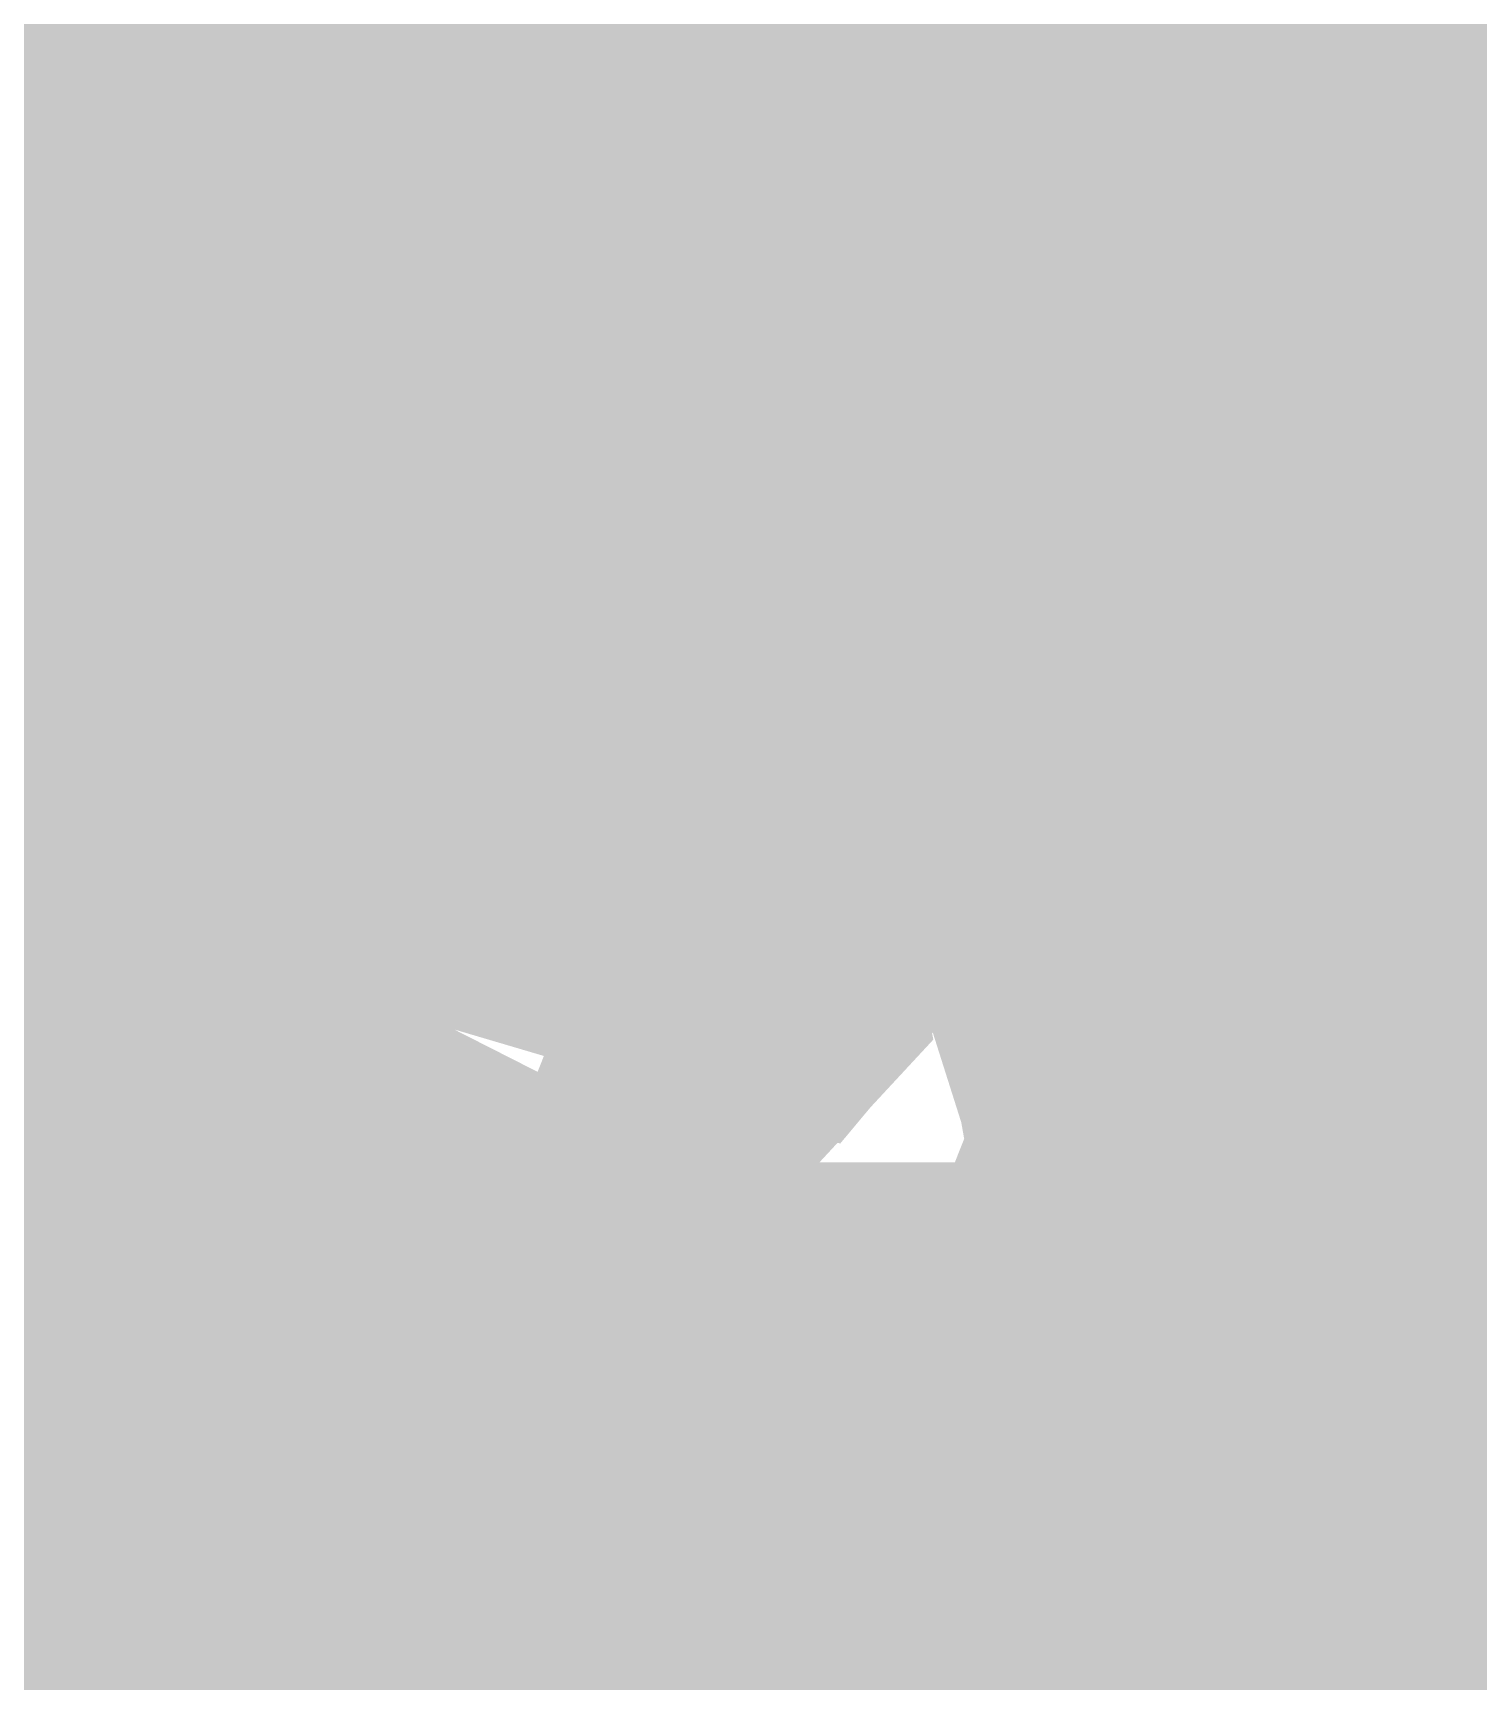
# Model space of a CAD drawing. Header units: millimetres. Extents: x -0.5 to 77.7, y -66.2 to -6.
# Drawn here: x 49.2032 to 49.522, y -24.1266 to -23.7629 of the extents above; entities that cross this region are included whole.
import ezdxf

# ---------------------------------------------------------------- set-up
doc = ezdxf.new("R2010")
doc.units = ezdxf.units.MM
doc.header["$MEASUREMENT"] = 0
for name, color, linetype, true_color in [('Inner1', 7, 'Continuous', 0x999966), ('Inner2', 7, 'Continuous', 0x008000), ('Top-Silkscreen-Layer', 7, 'Continuous', 0xffcc00)]:
    doc.layers.add(name, color=color, linetype=linetype, true_color=true_color)

msp = doc.modelspace()

# ---------------------------------------------------------------- hatches: boundary and pattern name
at = {"layer": 'Inner1'}
msp.add_hatch(color=256, dxfattribs=at).paths.add_polyline_path([(77.23901, -6.45415), (77.23901, -65.68199), (-0.02286, -65.68199), (-0.02286, -6.45415)])
at = {"layer": 'Top-Silkscreen-Layer'}
for points in [[(49.3091, -23.79616), (49.32646, -23.85931), (49.33732, -23.86252), (49.35114, -23.84598), (49.36496, -23.82943), (49.35661, -23.80935), (49.34826, -23.78928), (49.33168, -23.78928)], [(49.2091, -23.79616), (49.22931, -23.85989), (49.2631, -23.82358)], [(49.2071, -23.91853), (49.22437, -23.96945), (49.23795, -23.97493), (49.25079, -23.96111), (49.26362, -23.94728), (49.26046, -23.93282), (49.22988, -23.90397), (49.21288, -23.90397)], [(49.3071, -23.91853), (49.32496, -23.96969), (49.33915, -23.97541), (49.34862, -23.96199), (49.33032, -23.90397), (49.31288, -23.90397)], [(49.2071, -24.03322), (49.22523, -24.08351), (49.23986, -24.08909), (49.24898, -24.07617), (49.23032, -24.01866), (49.21288, -24.01866)], [(49.32342, -24.02402), (49.33332, -24.07502), (49.3506, -24.07313), (49.35213, -24.052), (49.35366, -24.03087), (49.34463, -24.02566)]]:
    msp.add_hatch(color=256, dxfattribs=at).paths.add_polyline_path(points)

# ---------------------------------------------------------------- linework, layer by layer
at = {"layer": 'Inner2', "const_width": 0.4}
msp.add_lwpolyline([(40.25908, -23.74905), (51.3081, -23.74905)], dxfattribs=at)
at = {"layer": 'Top-Silkscreen-Layer', "const_width": 0.254}
for points in [[(49.4195, -23.33638), (49.43059, -23.39934), (49.44422, -23.3377)], [(49.61613, -23.57309), (49.60892, -23.59746), (49.6106, -23.61438), (49.6281, -23.61438), (49.6456, -23.61438), (49.64721, -23.59827)], [(49.42185, -23.68422), (49.41315, -23.72341), (49.44834, -23.69756)], [(49.30911, -23.68179), (49.30072, -23.70354), (49.29754, -23.71809), (49.30818, -23.73361), (49.36499, -23.70563)], [(48.91052, -23.78705), (48.90099, -23.84385), (48.96819, -23.84349)], [(49.2091, -23.79616), (49.22931, -23.85989), (49.2631, -23.82358)], [(49.2094, -23.68176), (49.20135, -23.704), (49.19821, -23.71908), (49.20852, -23.73411), (49.25408, -23.73373), (49.25774, -23.6897), (49.24737, -23.67459), (49.23085, -23.67459)], [(49.09963, -23.80358), (49.08216, -23.82361), (49.09577, -23.84228), (49.1561, -23.85618), (49.16967, -23.8428), (49.16918, -23.82325)], [(49.3091, -23.79616), (49.32646, -23.85931), (49.33732, -23.86252), (49.35114, -23.84598), (49.36496, -23.82943), (49.35661, -23.80935), (49.34826, -23.78928), (49.33168, -23.78928)], [(49.0076, -24.01926), (49.04982, -24.09354), (49.05881, -24.0186)], [(49.11515, -23.90381), (49.09839, -23.92611), (49.09208, -23.94356), (49.10293, -23.96104), (49.11378, -23.97851), (49.13094, -23.97851), (49.1681, -23.93565), (49.1681, -23.91573), (49.15335, -23.90698)], [(49.2071, -23.91853), (49.22437, -23.96945), (49.23795, -23.97493), (49.25079, -23.96111), (49.26362, -23.94728), (49.26046, -23.93282), (49.22988, -23.90397), (49.21288, -23.90397)], [(49.3071, -23.91853), (49.32496, -23.96969), (49.33915, -23.97541), (49.34862, -23.96199), (49.33032, -23.90397), (49.31288, -23.90397)], [(49.1231, -24.01116), (49.12936, -24.0932), (49.1681, -24.05019), (49.13533, -24.00764)], [(49.32342, -24.02402), (49.33332, -24.07502), (49.3506, -24.07313), (49.35213, -24.052), (49.35366, -24.03087), (49.34463, -24.02566)], [(49.2071, -24.03322), (49.22523, -24.08351), (49.23986, -24.08909), (49.24898, -24.07617), (49.23032, -24.01866), (49.21288, -24.01866)], [(49.11451, -24.25264), (49.10991, -24.29837), (49.1521, -24.29849)], [(49.2231, -24.1388), (49.2106, -24.14246), (49.2106, -24.1618), (49.2106, -24.18112), (49.22452, -24.18645), (49.2531, -24.16151)], [(49.10796, -24.1451), (49.12016, -24.18996), (49.13473, -24.19794), (49.14766, -24.18897), (49.1559, -24.14739), (49.14787, -24.13334), (49.13066, -24.13334), (49.11345, -24.13334)], [(49.31143, -24.1429), (49.3081, -24.16311), (49.3081, -24.1795), (49.32146, -24.18533), (49.35104, -24.1534), (49.34791, -24.13907), (49.33134, -24.13907)]]:
    msp.add_lwpolyline(points, close=True, dxfattribs=at)
for points in [[(49.10298, -23.62952), (49.11745, -23.64179), (49.13885, -23.6385), (49.15794, -23.55596)], [(49.07219, -23.73481), (49.07779, -23.72069), (49.0867, -23.72445), (49.10661, -23.74154), (49.17139, -23.71341), (49.17437, -23.69203), (49.1582, -23.67471), (49.10854, -23.67119), (49.08748, -23.68791), (49.07772, -23.69084), (49.06617, -23.66992), (49.05464, -23.64901), (49.06848, -23.63313)]]:
    msp.add_lwpolyline(points, dxfattribs=at)

doc.saveas('drawing.dxf')
